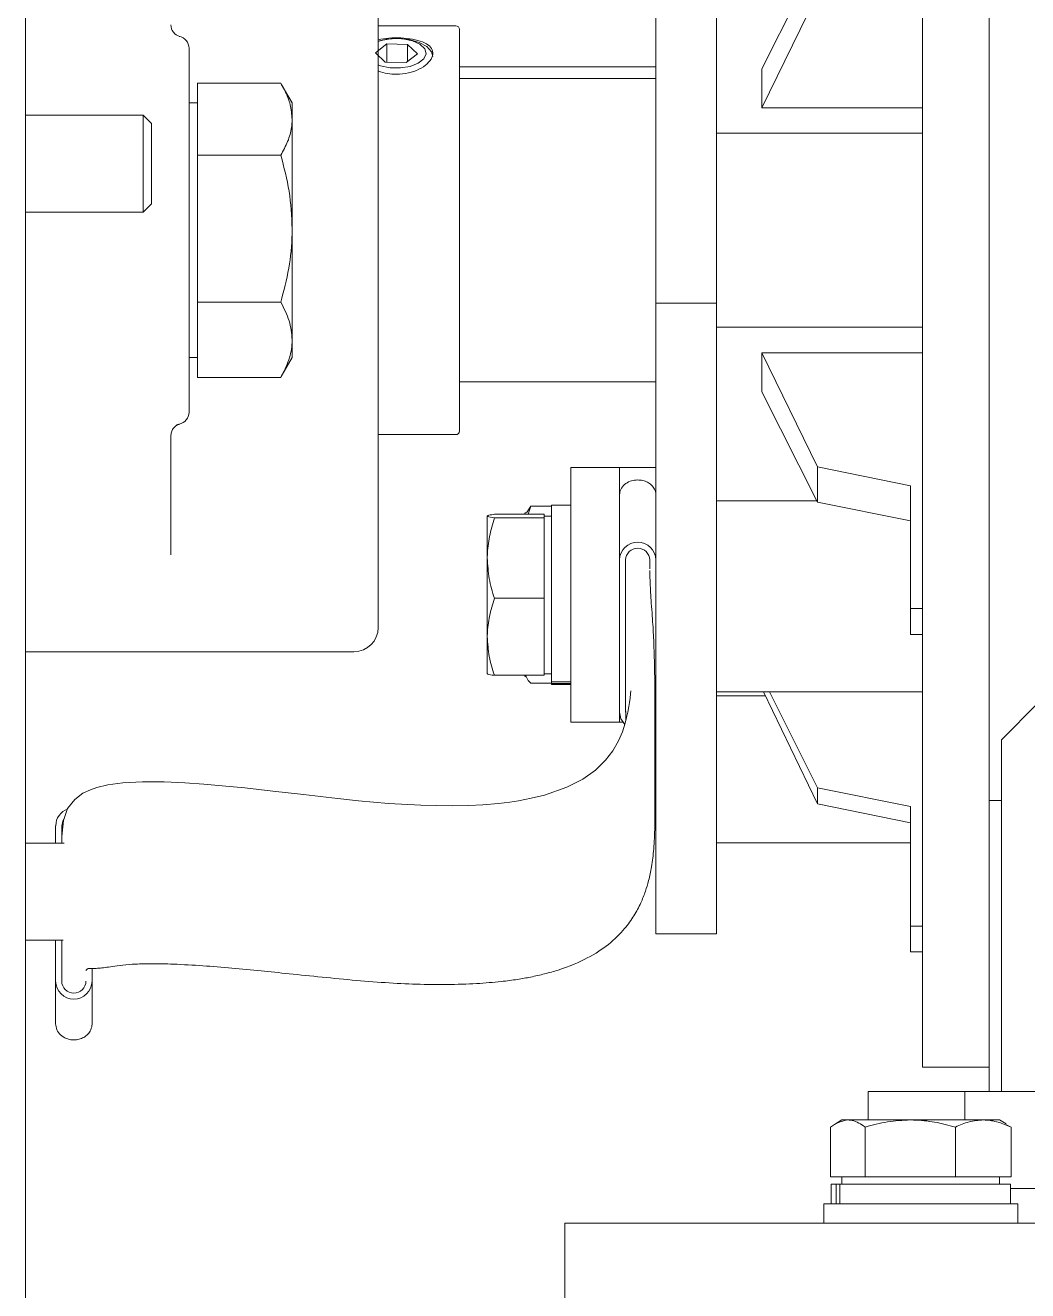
# Model space of a CAD drawing. Header units: inches. Extents: x -605 to 2991212, y -2872845 to 0.
# Drawn here: x 2454554.6 to 2454637.2, y -2712695.1 to -2712590.8 of the extents above; entities that cross this region are included whole.
import ezdxf

# ---------------------------------------------------------------- set-up
doc = ezdxf.new("R2010")
doc.units = ezdxf.units.IN
doc.header["$LTSCALE"] = 600
doc.header["$MEASUREMENT"] = 0
doc.layers.add('PV_STEEL LINE', color=7, linetype='Continuous', lineweight=0)
doc.layers.add('SnT-ROAD', color=25, linetype='Continuous')

# ---------------------------------------------------------------- blocks, each defined once
blk = doc.blocks.new('*U1330')
at = {"color": 7, "linetype": 'Continuous', "lineweight": 15}
for p, q in [((688534.58, -228079.88), (688534.58, -227656.58)), ((688608.58, -227812.36), (688608.58, -227674.36)), ((688614.08, -227743.36), (688614.08, -227674.36)), ((688595.33, -227730.04), (688599.92, -227720.95)), ((688586.58, -227749.36), (688586.58, -227724.36)), ((688591.58, -227724.36), (688591.58, -227749.36)), ((688595.33, -227733.27), (688599.92, -227723.87)), ((688570.08, -227726.51), (688563.68, -227726.51)), ((688570.38, -227726.81), (688570.38, -227759.91)), ((688564.38, -227728), (688563.45, -227728.73)), ((688564.26, -227729.5), (688563.45, -227728.73)), ((688566.11, -227728.04), (688564.38, -227728)), ((688564.38, -227729.5), (688564.38, -227728)), ((688565.99, -227729.54), (688566.91, -227728.81)), ((688566.11, -227728.04), (688566.91, -227728.81)), ((688566.11, -227729.44), (688566.11, -227728.04)), ((688565.99, -227729.54), (688564.26, -227729.5)), ((688586.58, -227729.88), (688570.38, -227729.88)), ((688586.58, -227730.86), (688570.38, -227730.86)), ((688595.33, -227733.27), (688595.33, -227730.04)), ((688548.78, -227734.21), (688548.78, -227731.24)), ((688548.78, -227731.24), (688555.65, -227731.24)), ((688556.58, -227732.86), (688555.69, -227731.32)), ((688548.78, -227732.86), (688548.08, -227732.86)), ((688556.58, -227734.21), (688556.58, -227732.86)), ((688544.29, -227733.88), (688534.58, -227733.88)), ((688544.98, -227734.57), (688544.29, -227733.88)), ((688544.29, -227741.1), (688544.29, -227733.88)), ((688608.58, -227733.27), (688595.33, -227733.27)), ((688544.98, -227740.55), (688544.98, -227734.57)), ((688548.78, -227737.18), (688548.78, -227734.21)), ((688556.58, -227734.21), (688556.58, -227743.24)), ((688608.58, -227735.36), (688591.58, -227735.36)), ((688548.78, -227743.24), (688548.78, -227737.18)), ((688548.78, -227737.18), (688555.65, -227737.18)), ((688544.29, -227741.88), (688544.29, -227741.1)), ((688544.29, -227741.88), (688544.98, -227741.19)), ((688544.98, -227741.19), (688544.98, -227740.55)), ((688534.58, -227741.88), (688544.29, -227741.88)), ((688548.78, -227749.3), (688548.78, -227743.24)), ((688556.58, -227752.39), (688556.58, -227743.24)), ((688614.08, -227790.36), (688614.08, -227743.36)), ((688548.78, -227749.3), (688555.65, -227749.3)), ((688548.78, -227752.39), (688548.78, -227749.3)), ((688591.58, -227749.36), (688586.58, -227749.36)), ((688586.58, -227791.36), (688586.58, -227749.36)), ((688591.58, -227791.36), (688591.58, -227749.36)), ((688591.58, -227751.36), (688608.58, -227751.36)), ((688548.78, -227755.49), (688548.78, -227752.39)), ((688556.58, -227753.86), (688556.58, -227752.39)), ((688595.33, -227753.46), (688599.92, -227762.86)), ((688595.33, -227753.46), (688608.58, -227753.46)), ((688595.33, -227756.68), (688595.33, -227753.46)), ((688548.08, -227753.86), (688548.78, -227753.86)), ((688555.69, -227755.41), (688556.58, -227753.86)), ((688548.78, -227755.49), (688555.65, -227755.49)), ((688555.65, -227755.49), (688555.7, -227755.39)), ((688570.38, -227755.86), (688586.58, -227755.86)), ((688595.33, -227756.68), (688599.92, -227765.78)), ((688547.25, -227759.34), (688547.27, -227759.35)), ((688546.58, -227760.3), (688546.57, -227760.25)), ((688546.58, -227770.13), (688546.58, -227760.3)), ((688563.68, -227760.21), (688570.08, -227760.21)), ((688583.58, -227762.92), (688579.58, -227762.92)), ((688579.58, -227762.92), (688579.58, -227783.92)), ((688586.58, -227762.92), (688583.58, -227762.92)), ((688583.58, -227762.92), (688583.58, -227769.3)), ((688599.92, -227762.86), (688607.58, -227764.42)), ((688599.92, -227765.78), (688599.92, -227762.86)), ((688607.58, -227764.42), (688607.58, -227774.55)), ((688576.26, -227766.12), (688575.9, -227766.65)), ((688576.05, -227766.78), (688576.26, -227766.12)), ((688577.98, -227766.12), (688576.26, -227766.12)), ((688579.58, -227766.02), (688577.98, -227766.02)), ((688577.98, -227780.59), (688577.98, -227766.02)), ((688599.86, -227765.66), (688591.58, -227765.66)), ((688607.58, -227767.31), (688599.92, -227765.78)), ((688572.69, -227766.91), (688572.68, -227766.92)), ((688572.68, -227766.92), (688572.68, -227770.38)), ((688577.38, -227766.78), (688573.26, -227766.78)), ((688577.38, -227767.06), (688573.26, -227767.06)), ((688575.84, -227766.64), (688575.76, -227766.78)), ((688577.38, -227766.78), (688577.38, -227766.92)), ((688577.98, -227766.92), (688577.38, -227766.92)), ((688577.38, -227766.92), (688577.38, -227767.06)), ((688577.38, -227767.06), (688577.38, -227770.38)), ((688583.58, -227769.3), (688583.58, -227770.54)), ((688572.68, -227770.38), (688572.68, -227776.88)), ((688577.38, -227770.38), (688577.38, -227773.7)), ((688583.58, -227770.54), (688583.58, -227783.09)), ((688584.08, -227770.54), (688584.08, -227783.09)), ((688586.08, -227771.27), (688586.08, -227770.54)), ((688577.38, -227773.7), (688573.26, -227773.7)), ((688577.38, -227773.7), (688577.38, -227776.88)), ((688607.58, -227774.55), (688608.58, -227774.55)), ((688607.58, -227774.55), (688607.58, -227776.68)), ((688608.58, -227776.68), (688607.58, -227776.68)), ((688572.68, -227779.91), (688572.68, -227776.88)), ((688577.38, -227776.88), (688577.38, -227780.05)), ((688534.58, -227778.11), (688561.68, -227778.11)), ((688572.68, -227779.92), (688572.69, -227779.92)), ((688577.38, -227779.92), (688577.98, -227779.92)), ((688577.38, -227780.05), (688573.26, -227780.05)), ((688575.76, -227780.05), (688575.84, -227780.19)), ((688577.98, -227780.71), (688576.26, -227780.71)), ((688579.58, -227780.59), (688577.98, -227780.59)), ((688577.98, -227780.59), (688577.98, -227780.74)), ((688577.98, -227780.74), (688579.58, -227780.74)), ((688577.98, -227780.82), (688577.98, -227780.74)), ((688577.98, -227780.82), (688579.58, -227780.82)), ((688591.58, -227781.42), (688608.58, -227781.42)), ((688595.61, -227781.75), (688591.58, -227781.75)), ((688595.45, -227781.42), (688599.92, -227790.64)), ((688595.94, -227781.42), (688599.92, -227789.34)), ((688584.08, -227782.23), (688584.11, -227783.78)), ((688618.08, -227782.36), (688615.08, -227785.36)), ((688579.58, -227783.92), (688583.58, -227783.92)), ((688583.58, -227783.09), (688583.58, -227783.92)), ((688583.58, -227783.92), (688583.85, -227783.92)), ((688586.51, -227783.55), (688586.58, -227783.09)), ((688615.08, -227814.36), (688615.08, -227785.36)), ((688599.92, -227789.34), (688607.58, -227790.88)), ((688599.92, -227790.64), (688599.92, -227789.34)), ((688614.08, -227790.36), (688614.08, -227814.36)), ((688614.08, -227790.36), (688615.08, -227790.36)), ((688586.58, -227801.36), (688586.58, -227791.36)), ((688591.58, -227791.36), (688591.58, -227801.36)), ((688607.58, -227792.21), (688599.92, -227790.64)), ((688607.58, -227790.88), (688607.58, -227800.72)), ((688537.08, -227793.88), (688537.08, -227792.46)), ((688537.58, -227793.88), (688537.58, -227792.46)), ((688537.79, -227793.88), (688534.58, -227793.88)), ((688591.58, -227793.86), (688607.58, -227793.86)), ((688607.58, -227800.72), (688608.58, -227800.72)), ((688607.58, -227800.72), (688607.58, -227802.84)), ((688591.58, -227801.36), (688586.58, -227801.36)), ((688534.58, -227801.88), (688537.71, -227801.88)), ((688537.08, -227805.26), (688537.08, -227801.88)), ((688537.58, -227805.26), (688537.58, -227801.88)), ((688608.58, -227802.84), (688607.58, -227802.84)), ((688540.08, -227804.22), (688540.08, -227805.26)), ((688537.08, -227808.77), (688537.08, -227805.26)), ((688540.08, -227808.77), (688540.08, -227805.26)), ((688614.08, -227812.36), (688608.58, -227812.36)), ((688604.08, -227814.36), (688604.08, -227816.71)), ((688612.06, -227814.36), (688604.08, -227814.36)), ((688612.06, -227814.36), (688612.06, -227816.71)), ((688621.24, -227814.36), (688612.06, -227814.36)), ((688600.99, -227821.41), (688600.99, -227817.29)), ((688601.93, -227816.71), (688601.39, -227817.02)), ((688602.42, -227816.71), (688601.93, -227816.71)), ((688602.42, -227816.71), (688607.57, -227816.71)), ((688603.85, -227821.41), (688603.85, -227817.29)), ((688613.58, -227816.71), (688607.57, -227816.71)), ((688611.29, -227821.41), (688611.29, -227817.29)), ((688614.93, -227816.71), (688613.58, -227816.71)), ((688615.46, -227817.02), (688614.93, -227816.71)), ((688615.87, -227817.29), (688615.45, -227817.08)), ((688615.87, -227821.41), (688615.87, -227817.29)), ((688602.42, -227821.41), (688600.99, -227821.41)), ((688601.93, -227821.41), (688601.93, -227822.01)), ((688603.85, -227821.41), (688602.42, -227821.41)), ((688607.57, -227821.41), (688603.85, -227821.41)), ((688611.29, -227821.41), (688607.57, -227821.41)), ((688613.58, -227821.41), (688611.29, -227821.41)), ((688615.87, -227821.41), (688613.58, -227821.41)), ((688614.93, -227822.01), (688614.93, -227821.41)), ((688601.03, -227822.01), (688601.03, -227823.61)), ((688601.03, -227822.01), (688601.44, -227822.01)), ((688601.44, -227822.01), (688601.44, -227823.61)), ((688601.75, -227822.01), (688601.44, -227822.01)), ((688601.75, -227822.01), (688615.83, -227822.01)), ((688601.75, -227823.61), (688601.75, -227822.01)), ((688615.83, -227823.61), (688615.83, -227822.01)), ((688615.83, -227822.36), (688624.08, -227822.36)), ((688600.43, -227823.61), (688600.43, -227825.21)), ((688600.43, -227823.61), (688601.03, -227823.61)), ((688601.03, -227823.61), (688616.43, -227823.61)), ((688616.43, -227825.21), (688616.43, -227823.61)), ((688579.08, -227825.21), (688579.08, -227836.36)), ((688649.08, -227825.21), (688579.08, -227825.21))]:
    blk.add_line(p, q, dxfattribs=at)
at = {"color": 7, "linetype": 'Continuous', "lineweight": 15, "flags": 128}
for points in [[(688568.18, -227729.05), (688568.07, -227728.65), (688567.68, -227728.22), (688567.05, -227727.87), (688566.23, -227727.64), (688565.31, -227727.55), (688564.38, -227727.6), (688563.65, -227727.76)], [(688567.63, -227728.82), (688567.52, -227728.4), (688567.12, -227728.03), (688566.5, -227727.74), (688565.71, -227727.58), (688564.86, -227727.56), (688564.05, -227727.69), (688563.66, -227727.81)], [(688563.67, -227729.73), (688563.87, -227729.8), (688564.66, -227729.96), (688565.51, -227729.98), (688566.32, -227729.85), (688566.99, -227729.6), (688567.44, -227729.24), (688567.63, -227728.82)], [(688584.52, -227781.36), (688584.52, -227781.34), (688584.5, -227781.59), (688584.46, -227781.94), (688584.41, -227782.29), (688584.35, -227782.63), (688584.27, -227783.09), (688584.17, -227783.54), (688584.05, -227784.01), (688583.83, -227784.7), (688583.51, -227785.46), (688583.04, -227786.27), (688582.44, -227787.06), (688581.59, -227787.88), (688580.57, -227788.6), (688579.24, -227789.28), (688577.39, -227789.92), (688576.3, -227790.19), (688575.24, -227790.39), (688574.54, -227790.5), (688573.6, -227790.61), (688572.32, -227790.72), (688571.12, -227790.78), (688569.84, -227790.81), (688567.2, -227790.77), (688564.52, -227790.61), (688562.06, -227790.39), (688559.87, -227790.16), (688557.51, -227789.89), (688554.98, -227789.59), (688552.67, -227789.34), (688550.8, -227789.15), (688549.3, -227789.02), (688547.72, -227788.91), (688546.02, -227788.84), (688544.25, -227788.83), (688542.62, -227788.92), (688541.38, -227789.09), (688540.47, -227789.3), (688539.96, -227789.48), (688539.33, -227789.78), (688538.66, -227790.28), (688538.07, -227791.02), (688537.72, -227792.03), (688537.58, -227793.34), (688537.58, -227793.34)], [(688583.58, -227783.09), (688583.7, -227783.64), (688584.02, -227784.11)], [(688537.58, -227792.46), (688537.66, -227792.08), (688537.74, -227791.93)]]:
    blk.add_lwpolyline(points, dxfattribs=at)
at = {"color": 7, "linetype": 'Continuous', "lineweight": 15}
for centre, radius, start, end in [((688547.58, -227726.43), 1, 180, 255.5225), ((688570.08, -227726.81), 0.3, 0, 90), ((688547.08, -227728.36), 1, 0, 79.2445), ((688547.08, -227758.36), 1, 280.7555, 0), ((688570.08, -227759.91), 0.3, 270, 0), ((688585.08, -227770.58), 1.5, 1.6323, 178.3677), ((688585.08, -227770.57), 1, 1.6323, 178.3677), ((688561.68, -227776.11), 2, 270, 0), ((688538.57, -227792.46), 1.48, 110.18, 179.6809), ((688538.58, -227805.25), 1.5, 180.6838, 359.3162), ((688538.58, -227805.25), 1, 180.6838, 359.3162)]:
    blk.add_arc(centre, radius, start, end, dxfattribs=at)
for points, knots in [([(688563.68, -227743.36), (688563.68, -227742.03), (688563.68, -227739.33), (688563.68, -227735.27), (688563.68, -227731.57), (688563.68, -227728.27), (688563.68, -227725.39), (688563.68, -227722.68), (688563.68, -227720.16), (688563.68, -227717.9), (688563.68, -227715.92), (688563.68, -227714.23), (688563.68, -227712.73), (688563.68, -227711.54), (688563.68, -227710.76), (688563.68, -227710.66), (688563.68, -227710.61)], [0, 0, 0, 0, 0.077637, 0.157672, 0.239953, 0.304285, 0.368608, 0.434309, 0.5, 0.565701, 0.631392, 0.695725, 0.760047, 0.842337, 0.922374, 1, 1, 1, 1]), ([(688565.18, -227730.5), (688565.52, -227730.48), (688566.19, -227730.44), (688567.08, -227730.11), (688567.76, -227729.65), (688568.16, -227729.12), (688568.22, -227728.6), (688567.95, -227728.15), (688567.37, -227727.81), (688566.54, -227727.59), (688565.56, -227727.49), (688564.55, -227727.5), (688563.97, -227727.6), (688563.68, -227727.65)], [0, 0, 0, 0, 0.09102, 0.182006, 0.273902, 0.366416, 0.45795, 0.548459, 0.639446, 0.731687, 0.824045, 0.915144, 1, 1, 1, 1]), ([(688563.68, -227730.23), (688563.94, -227730.31), (688564.41, -227730.47), (688564.94, -227730.49), (688565.18, -227730.5)], [0, 0, 0, 0, 0.536646, 1, 1, 1, 1]), ([(688555.65, -227731.24), (688555.76, -227731.44), (688556.08, -227732.02), (688556.49, -227733.01), (688556.55, -227733.81), (688556.58, -227734.21)], [0, 0, 0, 0, 0.204808, 0.599748, 1, 1, 1, 1]), ([(688556.58, -227734.21), (688556.57, -227734.44), (688556.54, -227735.05), (688556.26, -227736.05), (688555.85, -227736.8), (688555.65, -227737.18)], [0, 0, 0, 0, 0.226985, 0.61127, 1, 1, 1, 1]), ([(688555.65, -227737.18), (688555.91, -227738.16), (688556.44, -227740.15), (688556.54, -227742.2), (688556.58, -227743.24)], [0, 0, 0, 0, 0.495458, 1, 1, 1, 1]), ([(688556.58, -227743.24), (688556.58, -227743.38), (688556.57, -227744.47), (688556.37, -227746.52), (688555.89, -227748.37), (688555.65, -227749.3)], [0, 0, 0, 0, 0.070095, 0.530787, 1, 1, 1, 1]), ([(688563.68, -227776.11), (688563.68, -227776.07), (688563.68, -227775.97), (688563.68, -227775.18), (688563.68, -227773.99), (688563.68, -227772.49), (688563.68, -227770.81), (688563.68, -227768.83), (688563.68, -227766.56), (688563.68, -227764.05), (688563.68, -227761.34), (688563.68, -227758.46), (688563.68, -227755.16), (688563.68, -227751.45), (688563.68, -227747.4), (688563.68, -227744.7), (688563.68, -227743.37)], [0, 0, 0, 0, 0.077635, 0.157672, 0.239953, 0.304285, 0.368608, 0.434309, 0.5, 0.565701, 0.631392, 0.695725, 0.760048, 0.842337, 0.922367, 1, 1, 1, 1]), ([(688555.65, -227749.3), (688555.91, -227749.8), (688556.44, -227750.82), (688556.54, -227751.87), (688556.58, -227752.39)], [0, 0, 0, 0, 0.495458, 1, 1, 1, 1]), ([(688556.58, -227752.39), (688556.58, -227752.47), (688556.57, -227753.02), (688556.37, -227754.07), (688555.89, -227755.01), (688555.65, -227755.49)], [0, 0, 0, 0, 0.070095, 0.530787, 1, 1, 1, 1]), ([(688546.58, -227760.26), (688546.6, -227760.15), (688546.63, -227759.92), (688546.8, -227759.64), (688547.04, -227759.43), (688547.23, -227759.37), (688547.32, -227759.34)], [0, 0, 0, 0, 0.260611, 0.513579, 0.759784, 1, 1, 1, 1]), ([(688547.02, -227759.43), (688547.06, -227759.41), (688547.14, -227759.37), (688547.22, -227759.36), (688547.26, -227759.35)], [0, 0, 0, 0, 0.503035, 1, 1, 1, 1]), ([(688583.58, -227765.18), (688583.6, -227765.02), (688583.65, -227764.71), (688583.96, -227764.31), (688584.41, -227764.04), (688584.93, -227763.93), (688585.41, -227763.96), (688585.82, -227764.08), (688586.18, -227764.3), (688586.46, -227764.62), (688586.57, -227764.94), (688586.58, -227765.13), (688586.58, -227765.18)], [0, 0, 0, 0, 0.124524, 0.249115, 0.369793, 0.474536, 0.563912, 0.649325, 0.741267, 0.845975, 0.964186, 1, 1, 1, 1]), ([(688572.68, -227766.92), (688572.76, -227766.88), (688572.85, -227766.83), (688573.19, -227766.79), (688573.26, -227766.78)], [0, 0, 0, 0, 0.776287, 1, 1, 1, 1]), ([(688573.26, -227767.06), (688573.03, -227767.03), (688572.72, -227766.98), (688572.69, -227766.93), (688572.68, -227766.92)], [0, 0, 0, 0, 0.758149, 1, 1, 1, 1]), ([(688572.68, -227770.38), (688572.68, -227770.31), (688572.69, -227769.71), (688572.82, -227768.59), (688573.11, -227767.57), (688573.26, -227767.06)], [0, 0, 0, 0, 0.070077, 0.530778, 1, 1, 1, 1]), ([(688573.26, -227773.7), (688573.1, -227773.16), (688572.78, -227772.08), (688572.71, -227770.95), (688572.68, -227770.38)], [0, 0, 0, 0, 0.495458, 1, 1, 1, 1]), ([(688539.58, -227804.38), (688539.62, -227804.32), (688539.68, -227804.21), (688540.18, -227804.21), (688540.62, -227804.21), (688541.11, -227804.16), (688541.72, -227804.05), (688542.58, -227803.93), (688543.68, -227803.85), (688544.97, -227803.82), (688546.68, -227803.85), (688548.78, -227803.96), (688551.22, -227804.15), (688553.61, -227804.38), (688556.08, -227804.63), (688558.68, -227804.9), (688561.46, -227805.17), (688564.21, -227805.4), (688566.87, -227805.53), (688569.45, -227805.56), (688571.82, -227805.48), (688573.71, -227805.32), (688575.14, -227805.13), (688576.33, -227804.92), (688577.46, -227804.66), (688579.19, -227804.17), (688581.04, -227803.37), (688582.78, -227802.22), (688583.97, -227801.04), (688584.79, -227799.89), (688585.34, -227798.86), (688585.72, -227797.89), (688586.01, -227796.94), (688586.26, -227795.79), (688586.39, -227794.6), (688586.46, -227793.49), (688586.49, -227792.65), (688586.5, -227791.61), (688586.5, -227790.58), (688586.5, -227789.75), (688586.5, -227788.91), (688586.5, -227787.66), (688586.5, -227786.34), (688586.5, -227785.23), (688586.5, -227784.52), (688586.5, -227783.81), (688586.5, -227782.94), (688586.5, -227781.89), (688586.49, -227780.94), (688586.48, -227779.89), (688586.46, -227778.77), (688586.42, -227777.64), (688586.38, -227776.66), (688586.33, -227775.81), (688586.26, -227774.85), (688586.18, -227773.79), (688586.11, -227772.64), (688586.09, -227771.82), (688586.08, -227771.4)], [0, 0, 0, 0, 0.026491, 0.048938, 0.067931, 0.084053, 0.097857, 0.112201, 0.12587, 0.14044, 0.155767, 0.176272, 0.194274, 0.210731, 0.225057, 0.241065, 0.256952, 0.271715, 0.285596, 0.299821, 0.315294, 0.330441, 0.341983, 0.352574, 0.365137, 0.379398, 0.418205, 0.457408, 0.499218, 0.531863, 0.562906, 0.590942, 0.61574, 0.645365, 0.679539, 0.699195, 0.718425, 0.732947, 0.741906, 0.745531, 0.748851, 0.755788, 0.765554, 0.77135, 0.774149, 0.776992, 0.783214, 0.790719, 0.8028, 0.81479, 0.826331, 0.845112, 0.862744, 0.882756, 0.907151, 0.935399, 0.966719, 1, 1, 1, 1]), ([(688572.68, -227776.88), (688572.68, -227776.8), (688572.69, -227776.23), (688572.82, -227775.16), (688573.11, -227774.19), (688573.26, -227773.7)], [0, 0, 0, 0, 0.070077, 0.530778, 1, 1, 1, 1]), ([(688573.26, -227780.05), (688573.1, -227779.54), (688572.78, -227778.5), (688572.71, -227777.42), (688572.68, -227776.88)], [0, 0, 0, 0, 0.495458, 1, 1, 1, 1]), ([(688572.68, -227779.91), (688572.69, -227779.92), (688572.72, -227779.97), (688573.03, -227780.02), (688573.26, -227780.05)], [0, 0, 0, 0, 0.241851, 1, 1, 1, 1]), ([(688576.26, -227780.71), (688576.19, -227780.63), (688575.97, -227780.42), (688575.9, -227780.2), (688575.86, -227780.05)], [0, 0, 0, 0, 0.359578, 1, 1, 1, 1]), ([(688537.08, -227808.77), (688537.1, -227808.94), (688537.15, -227809.28), (688537.46, -227809.71), (688537.91, -227810), (688538.43, -227810.13), (688538.91, -227810.1), (688539.32, -227809.96), (688539.68, -227809.72), (688539.96, -227809.37), (688540.07, -227809.03), (688540.08, -227808.82), (688540.08, -227808.77)], [0, 0, 0, 0, 0.124524, 0.249115, 0.369793, 0.474536, 0.563912, 0.649325, 0.741267, 0.845975, 0.964186, 1, 1, 1, 1]), ([(688600.99, -227817.29), (688601.09, -227817.22), (688601.56, -227816.88), (688602.04, -227816.78), (688602.42, -227816.71)], [0, 0, 0, 0, 0.223713, 1, 1, 1, 1]), ([(688602.42, -227816.71), (688602.54, -227816.72), (688603.02, -227816.75), (688603.49, -227817.06), (688603.85, -227817.29)], [0, 0, 0, 0, 0.241851, 1, 1, 1, 1]), ([(688603.85, -227817.29), (688604.46, -227817.13), (688605.67, -227816.8), (688606.94, -227816.74), (688607.57, -227816.71)], [0, 0, 0, 0, 0.495458, 1, 1, 1, 1]), ([(688607.57, -227816.71), (688607.66, -227816.71), (688608.33, -227816.72), (688609.59, -227816.85), (688610.72, -227817.14), (688611.29, -227817.29)], [0, 0, 0, 0, 0.070077, 0.530778, 1, 1, 1, 1]), ([(688611.29, -227817.29), (688611.66, -227817.13), (688612.41, -227816.8), (688613.19, -227816.74), (688613.58, -227816.71)], [0, 0, 0, 0, 0.495458, 1, 1, 1, 1]), ([(688613.58, -227816.71), (688613.63, -227816.71), (688614.04, -227816.72), (688614.82, -227816.85), (688615.51, -227817.14), (688615.87, -227817.29)], [0, 0, 0, 0, 0.070077, 0.530778, 1, 1, 1, 1])]:
    blk.add_open_spline(points, degree=3, knots=knots, dxfattribs=at)
blk.add_open_spline([(688548.08, -227728.36), (688548.08, -227728.42), (688548.08, -227728.53), (688548.08, -227729.42), (688548.08, -227730.81), (688548.08, -227732.69), (688548.08, -227734.98), (688548.08, -227737.59), (688548.08, -227740.42), (688548.08, -227743.36), (688548.08, -227746.31), (688548.08, -227749.14), (688548.08, -227751.75), (688548.08, -227754.04), (688548.08, -227755.92), (688548.08, -227757.3), (688548.08, -227758.2), (688548.08, -227758.31), (688548.08, -227758.36)], degree=3, dxfattribs=at)
blk = doc.blocks.new('GGG')
at = {"layer": 'PV_STEEL LINE', "linetype": 'ByBlock'}
blk.add_blockref('*U1330', (1930237.58, -2013824.89), dxfattribs=at)

msp = doc.modelspace()

# ---------------------------------------------------------------- block references
at = {"layer": 'SnT-ROAD', "color": 1, "linetype": 'ByBlock'}
msp.add_blockref('GGG', (-164217.58, -471039.46), dxfattribs=at)

doc.saveas('drawing.dxf')
